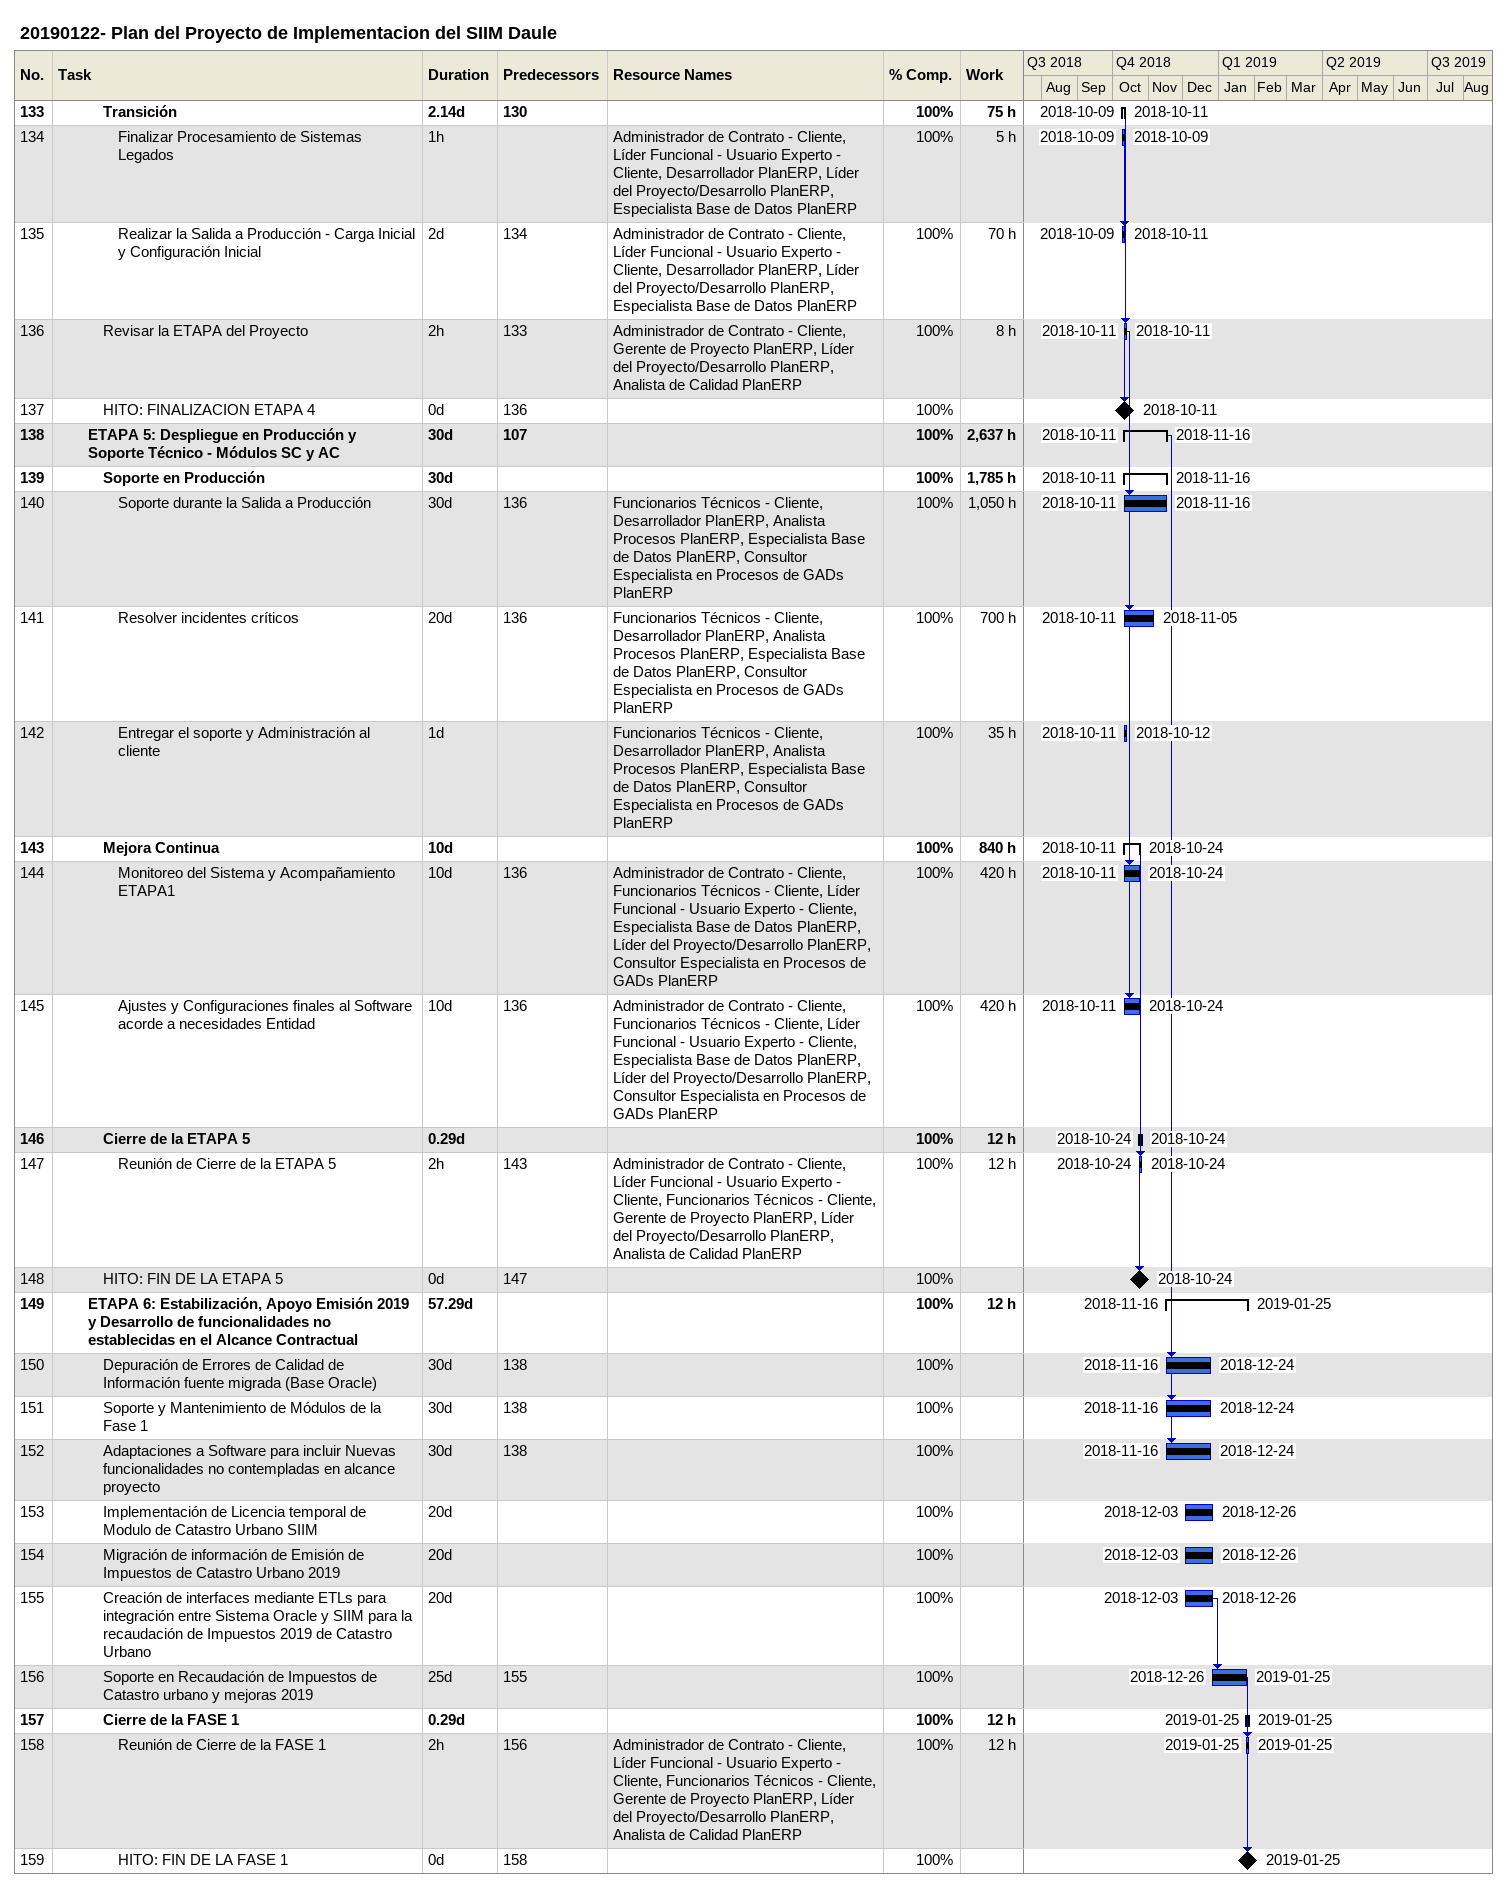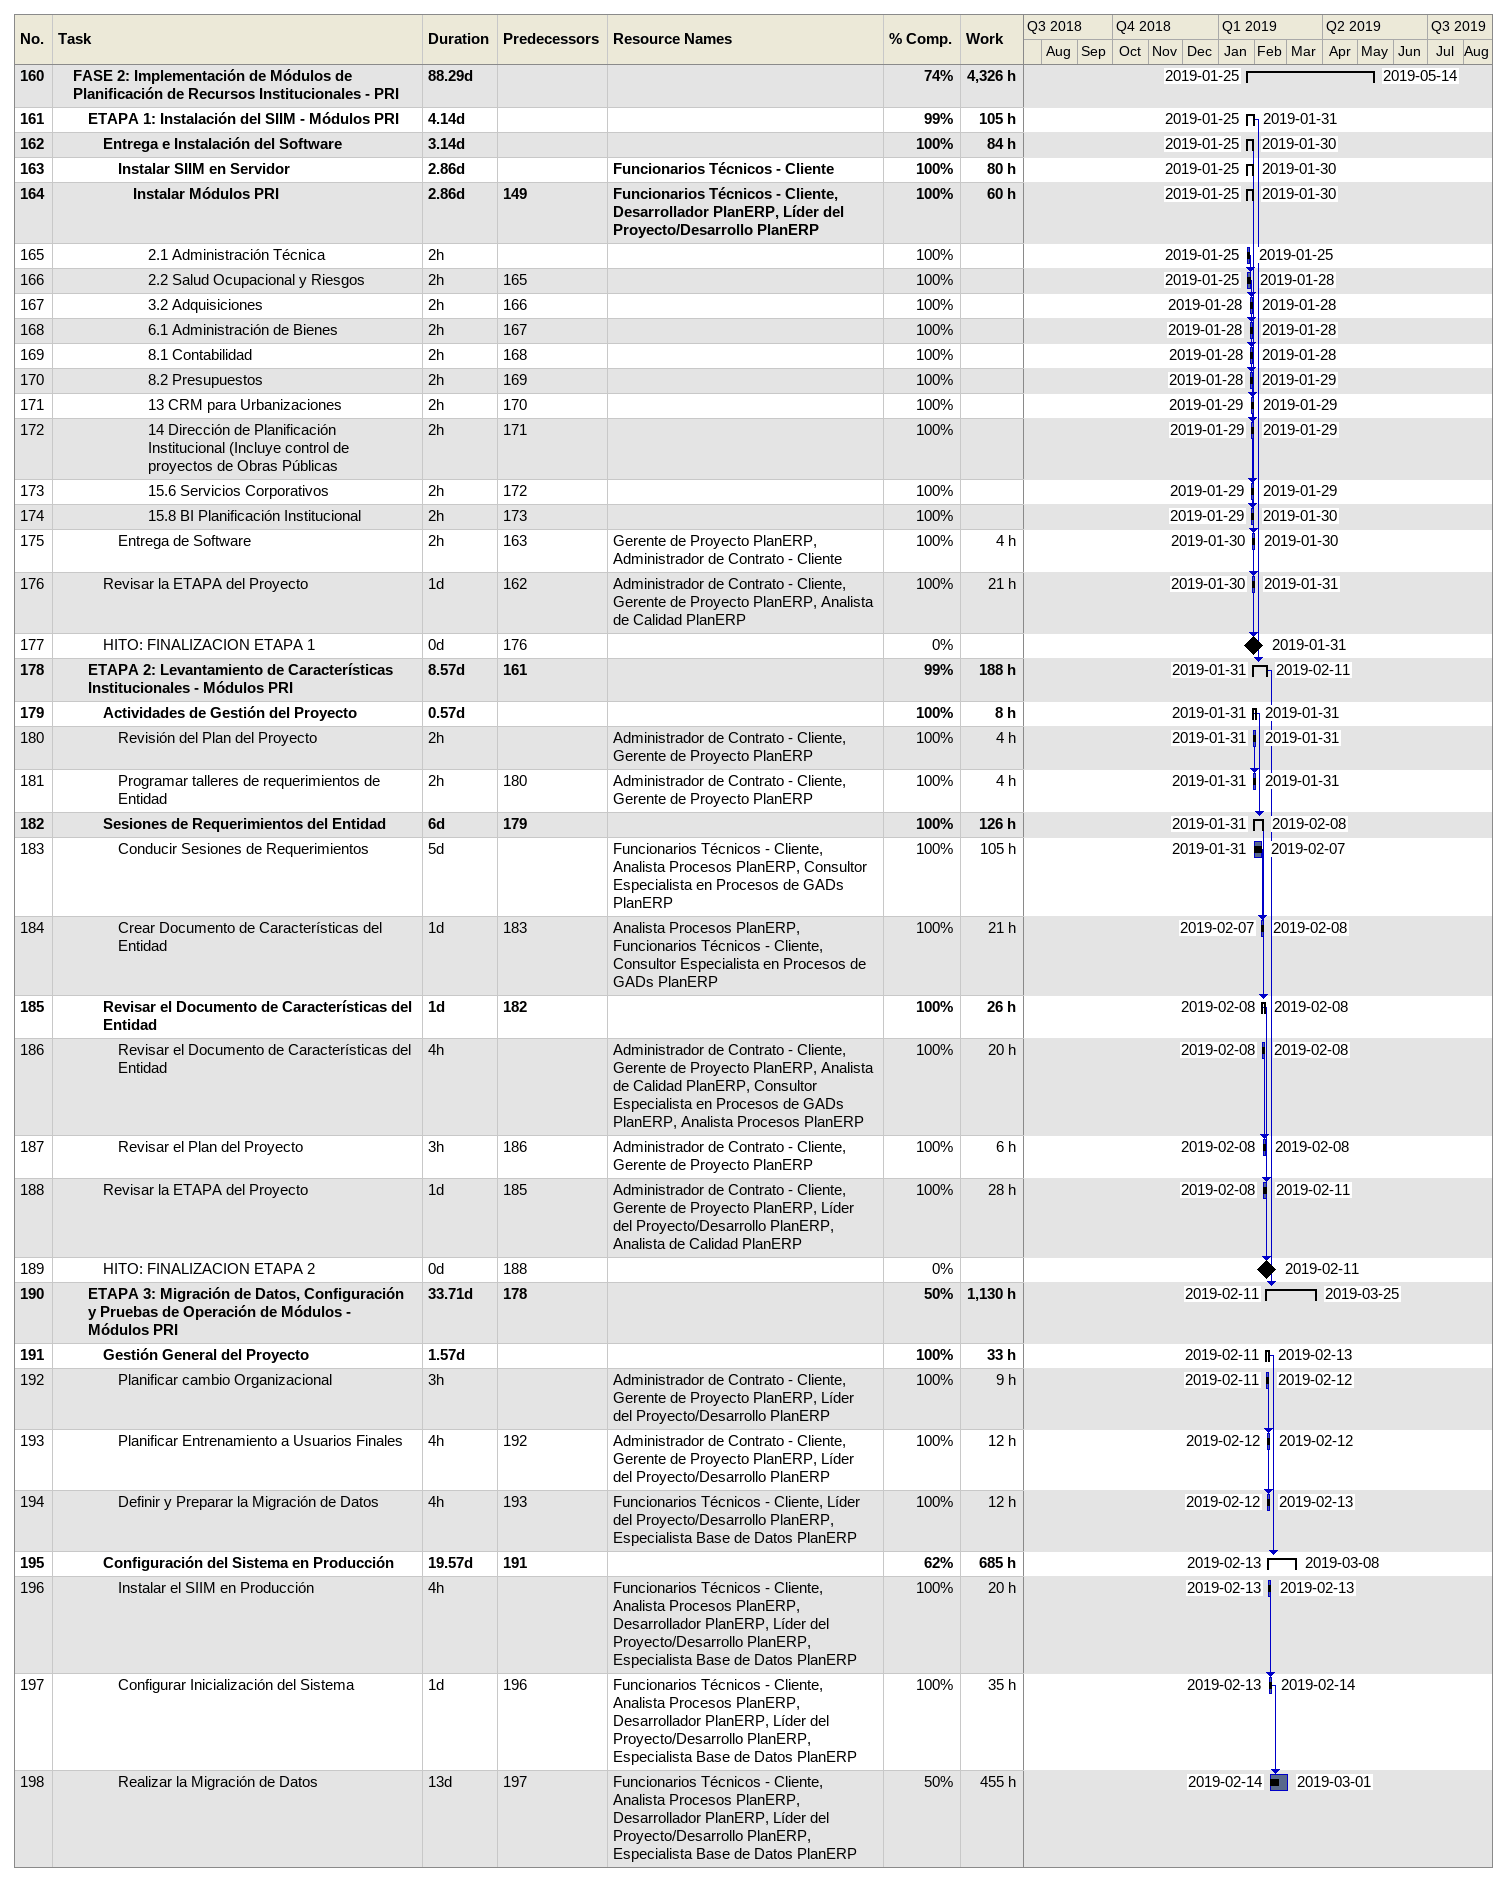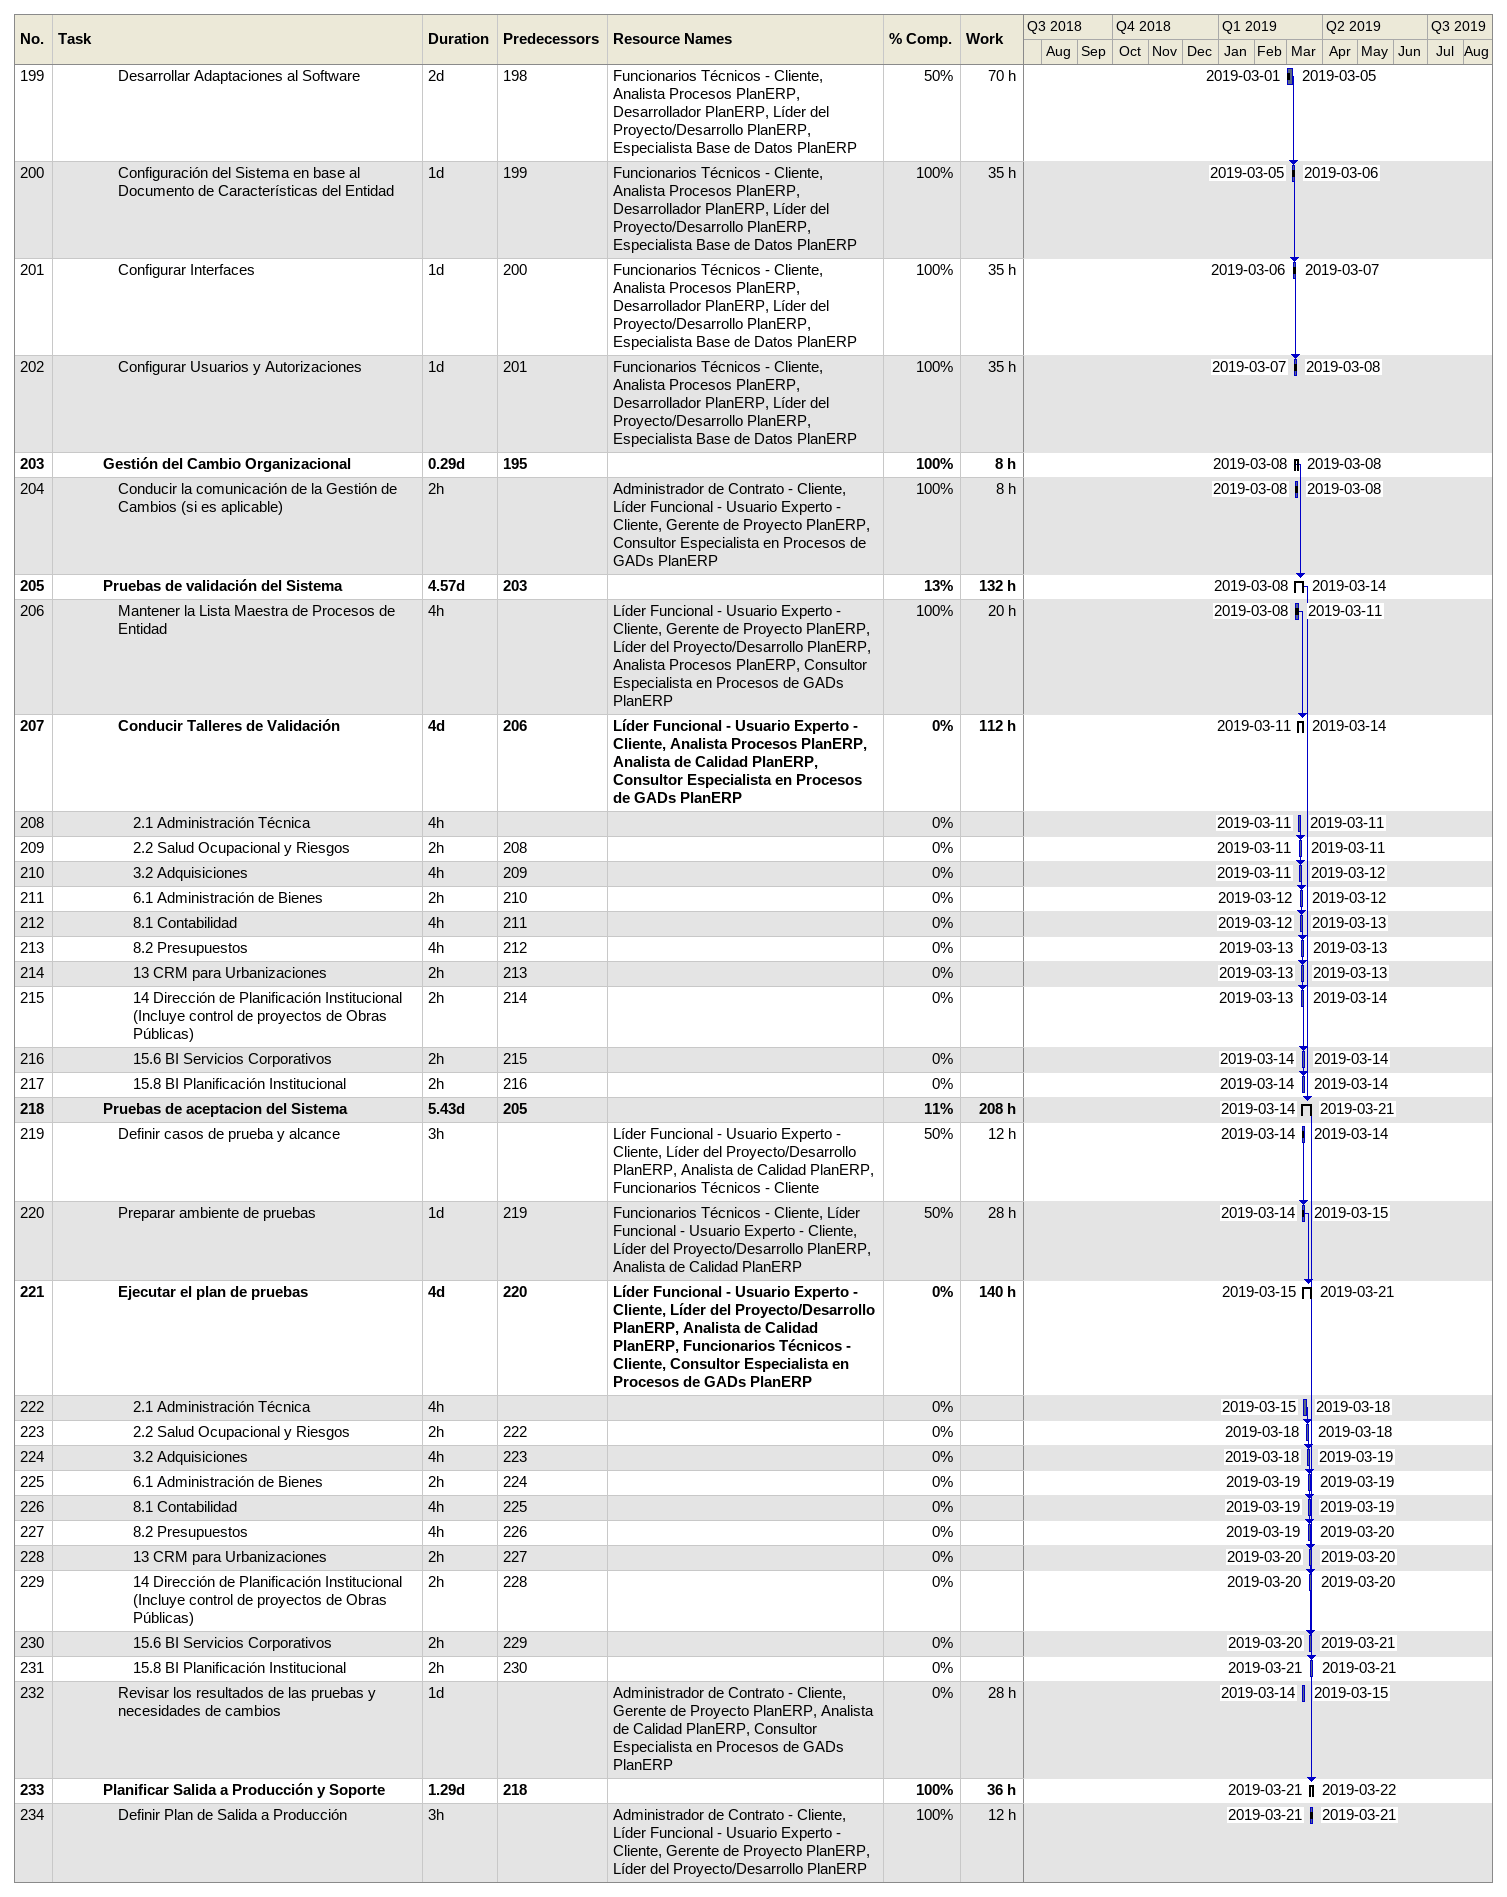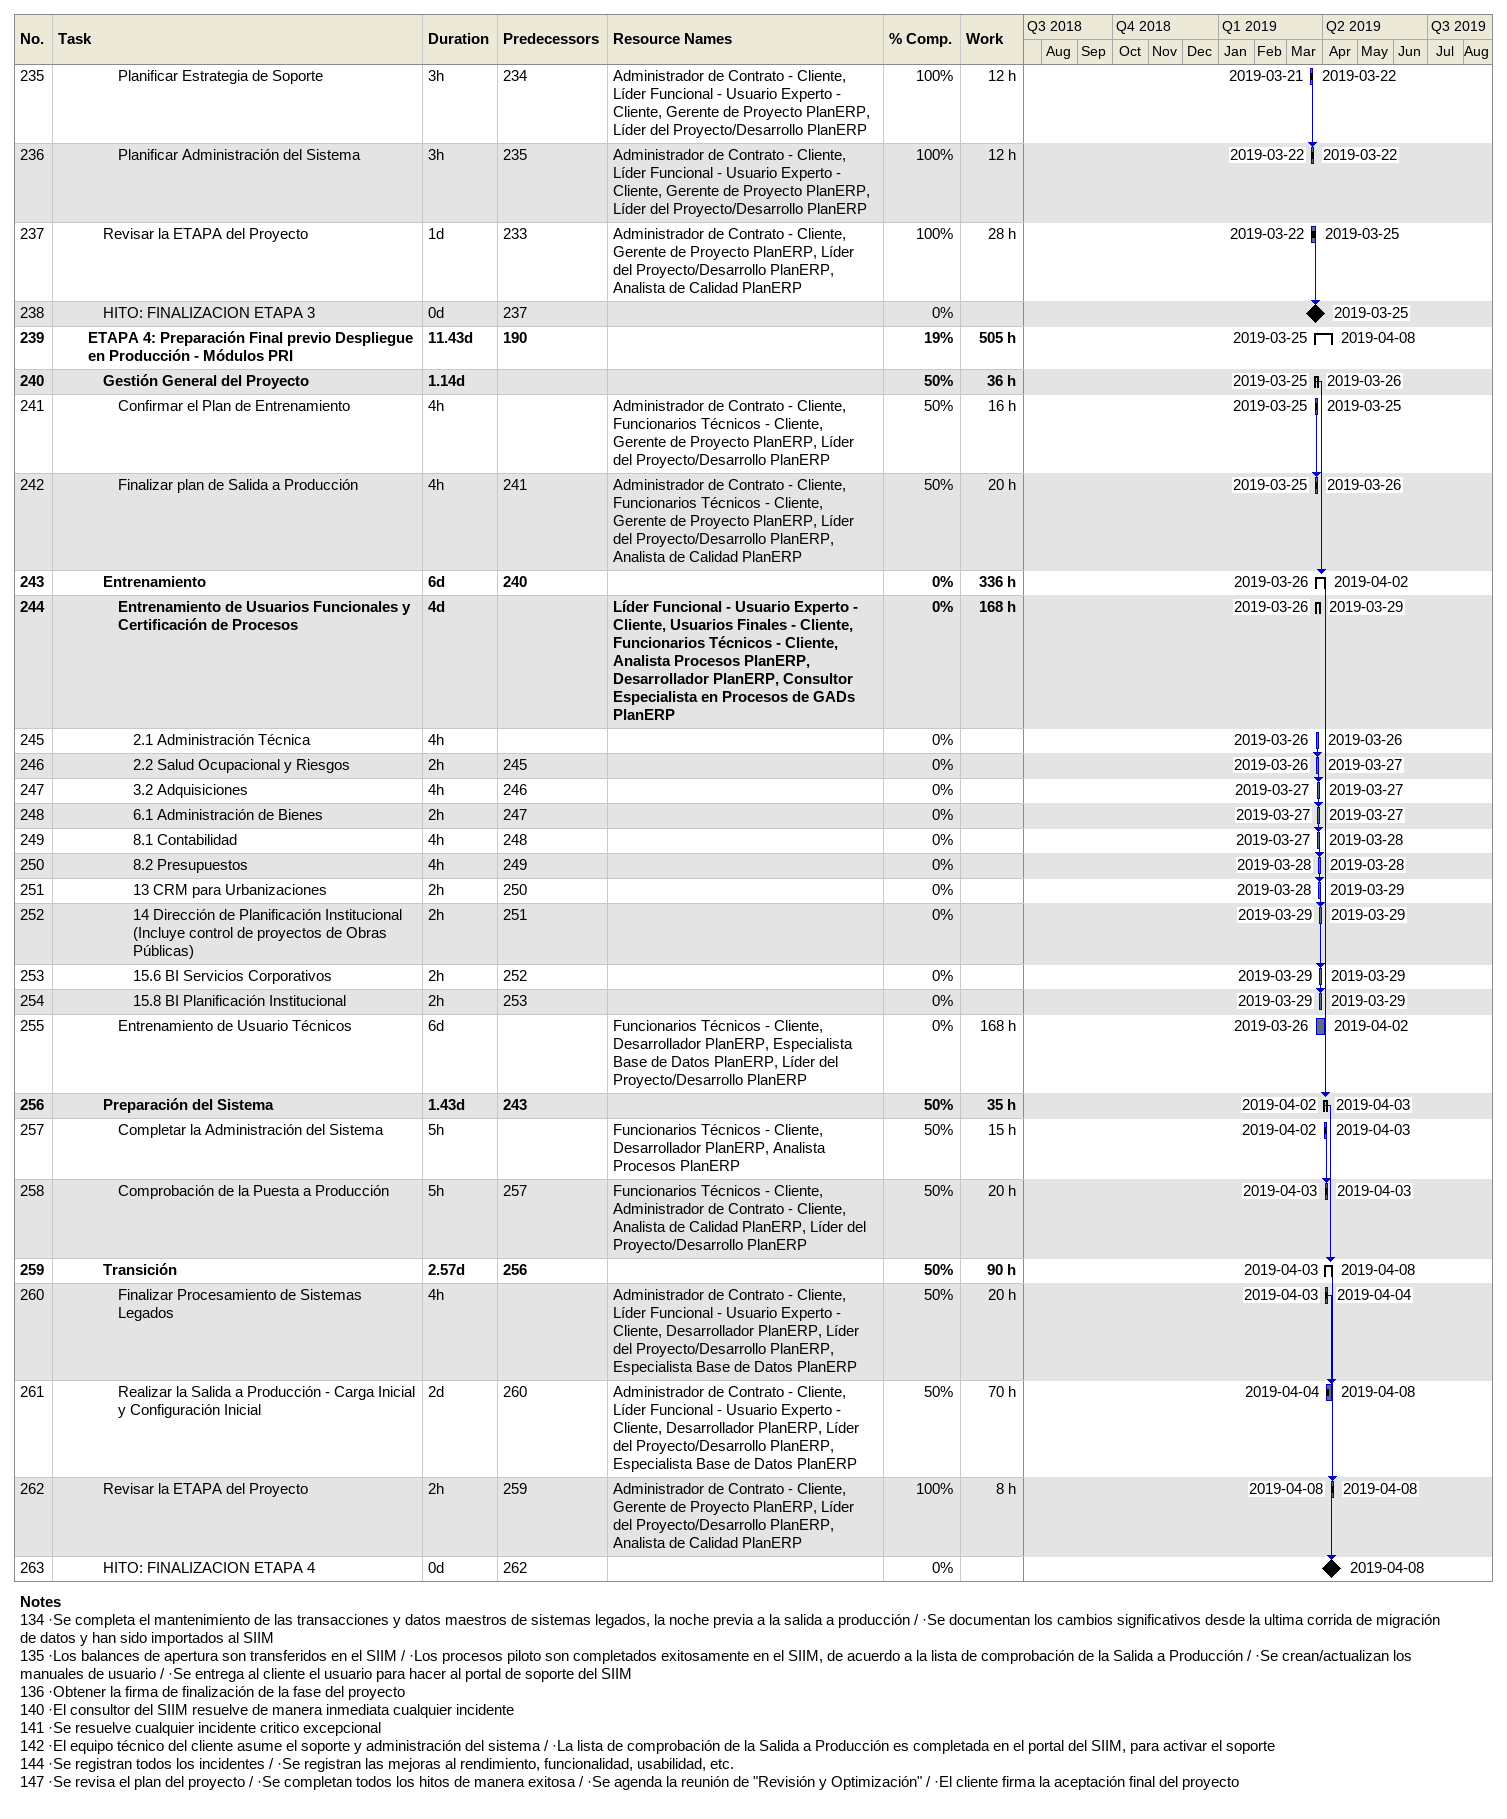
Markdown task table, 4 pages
20190122- Plan del Proyecto de Implementacion del SIIM Daule

| ID | Level | Task | Duration | Start | Finish | Predecessors | Resources | % complete | Work (h) |
|---|---|---|---|---|---|---|---|---|---|
| 133 | 4 | **Transición** | 2.14d | 2018-10-09 | 2018-10-11 | 130 |  | 100 | 75 |
| 134 | 5 | Finalizar Procesamiento de Sistemas Legados | 1h | 2018-10-09 | 2018-10-09 |  | Administrador de Contrato - Cliente, Líder Funcional - Usuario Experto - Cliente, Desarrollador PlanERP, Líder del Proyecto/Desarrollo PlanERP, Especialista Base de Datos PlanERP | 100 | 5 |
| 135 | 5 | Realizar la Salida a Producción - Carga Inicial y Configuración Inicial | 2d | 2018-10-09 | 2018-10-11 | 134 | Administrador de Contrato - Cliente, Líder Funcional - Usuario Experto - Cliente, Desarrollador PlanERP, Líder del Proyecto/Desarrollo PlanERP, Especialista Base de Datos PlanERP | 100 | 70 |
| 136 | 4 | Revisar la ETAPA del Proyecto | 2h | 2018-10-11 | 2018-10-11 | 133 | Administrador de Contrato - Cliente, Gerente de Proyecto PlanERP, Líder del Proyecto/Desarrollo PlanERP, Analista de Calidad PlanERP | 100 | 8 |
| 137 | 4 | HITO: FINALIZACION ETAPA 4 | 0d | 2018-10-11 | 2018-10-11 | 136 |  | 100 |  |
| 138 | 3 | **ETAPA 5: Despliegue en Producción y Soporte Técnico - Módulos SC y AC** | 30d | 2018-10-11 | 2018-11-16 | 107 |  | 100 | 2637 |
| 139 | 4 | **Soporte en Producción** | 30d | 2018-10-11 | 2018-11-16 |  |  | 100 | 1785 |
| 140 | 5 | Soporte durante la Salida a Producción | 30d | 2018-10-11 | 2018-11-16 | 136 | Funcionarios Técnicos - Cliente, Desarrollador PlanERP, Analista Procesos PlanERP, Especialista Base de Datos PlanERP, Consultor Especialista en Procesos de GADs PlanERP | 100 | 1050 |
| 141 | 5 | Resolver incidentes críticos | 20d | 2018-10-11 | 2018-11-05 | 136 | Funcionarios Técnicos - Cliente, Desarrollador PlanERP, Analista Procesos PlanERP, Especialista Base de Datos PlanERP, Consultor Especialista en Procesos de GADs PlanERP | 100 | 700 |
| 142 | 5 | Entregar el soporte y Administración al cliente | 1d | 2018-10-11 | 2018-10-12 |  | Funcionarios Técnicos - Cliente, Desarrollador PlanERP, Analista Procesos PlanERP, Especialista Base de Datos PlanERP, Consultor Especialista en Procesos de GADs PlanERP | 100 | 35 |
| 143 | 4 | **Mejora Continua** | 10d | 2018-10-11 | 2018-10-24 |  |  | 100 | 840 |
| 144 | 5 | Monitoreo del Sistema y Acompañamiento ETAPA1 | 10d | 2018-10-11 | 2018-10-24 | 136 | Administrador de Contrato - Cliente, Funcionarios Técnicos - Cliente, Líder Funcional - Usuario Experto - Cliente, Especialista Base de Datos PlanERP, Líder del Proyecto/Desarrollo PlanERP, Consultor Especialista en Procesos de GADs PlanERP | 100 | 420 |
| 145 | 5 | Ajustes y Configuraciones finales al Software acorde a necesidades Entidad | 10d | 2018-10-11 | 2018-10-24 | 136 | Administrador de Contrato - Cliente, Funcionarios Técnicos - Cliente, Líder Funcional - Usuario Experto - Cliente, Especialista Base de Datos PlanERP, Líder del Proyecto/Desarrollo PlanERP, Consultor Especialista en Procesos de GADs PlanERP | 100 | 420 |
| 146 | 4 | **Cierre de la ETAPA 5** | 0.29d | 2018-10-24 | 2018-10-24 |  |  | 100 | 12 |
| 147 | 5 | Reunión de Cierre de la ETAPA 5 | 2h | 2018-10-24 | 2018-10-24 | 143 | Administrador de Contrato - Cliente, Líder Funcional - Usuario Experto - Cliente, Funcionarios Técnicos - Cliente, Gerente de Proyecto PlanERP, Líder del Proyecto/Desarrollo PlanERP, Analista de Calidad PlanERP | 100 | 12 |
| 148 | 4 | HITO: FIN DE LA ETAPA 5 | 0d | 2018-10-24 | 2018-10-24 | 147 |  | 100 |  |
| 149 | 3 | **ETAPA 6: Estabilización, Apoyo Emisión 2019 y Desarrollo de funcionalidades no establecidas en el Alcance Contractual** | 57.29d | 2018-11-16 | 2019-01-25 |  |  | 100 | 12 |
| 150 | 4 | Depuración de Errores de Calidad de Información fuente migrada (Base Oracle) | 30d | 2018-11-16 | 2018-12-24 | 138 |  | 100 |  |
| 151 | 4 | Soporte y Mantenimiento de Módulos de la Fase 1 | 30d | 2018-11-16 | 2018-12-24 | 138 |  | 100 |  |
| 152 | 4 | Adaptaciones a Software para incluir Nuevas funcionalidades no contempladas en alcance proyecto | 30d | 2018-11-16 | 2018-12-24 | 138 |  | 100 |  |
| 153 | 4 | Implementación de Licencia temporal de Modulo de Catastro Urbano SIIM | 20d | 2018-12-03 | 2018-12-26 |  |  | 100 |  |
| 154 | 4 | Migración de información de Emisión de Impuestos de Catastro Urbano 2019 | 20d | 2018-12-03 | 2018-12-26 |  |  | 100 |  |
| 155 | 4 | Creación de interfaces mediante ETLs para integración entre Sistema Oracle y SIIM para la recaudación de Impuestos 2019 de Catastro Urbano | 20d | 2018-12-03 | 2018-12-26 |  |  | 100 |  |
| 156 | 4 | Soporte en Recaudación de Impuestos de Catastro urbano y mejoras 2019 | 25d | 2018-12-26 | 2019-01-25 | 155 |  | 100 |  |
| 157 | 4 | **Cierre de la FASE 1** | 0.29d | 2019-01-25 | 2019-01-25 |  |  | 100 | 12 |
| 158 | 5 | Reunión de Cierre de la FASE 1 | 2h | 2019-01-25 | 2019-01-25 | 156 | Administrador de Contrato - Cliente, Líder Funcional - Usuario Experto - Cliente, Funcionarios Técnicos - Cliente, Gerente de Proyecto PlanERP, Líder del Proyecto/Desarrollo PlanERP, Analista de Calidad PlanERP | 100 | 12 |
| 159 | 5 | HITO: FIN DE LA FASE 1 | 0d | 2019-01-25 | 2019-01-25 | 158 |  | 100 |  |
| 160 | 2 | **FASE 2: Implementación de Módulos de Planificación de Recursos Institucionales - PRI** | 88.29d | 2019-01-25 | 2019-05-14 |  |  | 74 | 4326 |
| 161 | 3 | **ETAPA 1: Instalación del SIIM - Módulos PRI** | 4.14d | 2019-01-25 | 2019-01-31 |  |  | 99 | 105 |
| 162 | 4 | **Entrega e Instalación del Software** | 3.14d | 2019-01-25 | 2019-01-30 |  |  | 100 | 84 |
| 163 | 5 | **Instalar SIIM en Servidor** | 2.86d | 2019-01-25 | 2019-01-30 |  | Funcionarios Técnicos - Cliente | 100 | 80 |
| 164 | 6 | **Instalar Módulos PRI** | 2.86d | 2019-01-25 | 2019-01-30 | 149 | Funcionarios Técnicos - Cliente, Desarrollador PlanERP, Líder del Proyecto/Desarrollo PlanERP | 100 | 60 |
| 165 | 7 | 2.1 Administración Técnica | 2h | 2019-01-25 | 2019-01-25 |  |  | 100 |  |
| 166 | 7 | 2.2 Salud Ocupacional y Riesgos | 2h | 2019-01-25 | 2019-01-28 | 165 |  | 100 |  |
| 167 | 7 | 3.2 Adquisiciones | 2h | 2019-01-28 | 2019-01-28 | 166 |  | 100 |  |
| 168 | 7 | 6.1 Administración de Bienes | 2h | 2019-01-28 | 2019-01-28 | 167 |  | 100 |  |
| 169 | 7 | 8.1 Contabilidad | 2h | 2019-01-28 | 2019-01-28 | 168 |  | 100 |  |
| 170 | 7 | 8.2 Presupuestos | 2h | 2019-01-28 | 2019-01-29 | 169 |  | 100 |  |
| 171 | 7 | 13 CRM para Urbanizaciones | 2h | 2019-01-29 | 2019-01-29 | 170 |  | 100 |  |
| 172 | 7 | 14 Dirección de Planificación Institucional (Incluye control de proyectos de Obras Públicas | 2h | 2019-01-29 | 2019-01-29 | 171 |  | 100 |  |
| 173 | 7 | 15.6 Servicios Corporativos | 2h | 2019-01-29 | 2019-01-29 | 172 |  | 100 |  |
| 174 | 7 | 15.8 BI Planificación Institucional | 2h | 2019-01-29 | 2019-01-30 | 173 |  | 100 |  |
| 175 | 5 | Entrega de Software | 2h | 2019-01-30 | 2019-01-30 | 163 | Gerente de Proyecto PlanERP, Administrador de Contrato - Cliente | 100 | 4 |
| 176 | 4 | Revisar la ETAPA del Proyecto | 1d | 2019-01-30 | 2019-01-31 | 162 | Administrador de Contrato - Cliente, Gerente de Proyecto PlanERP, Analista de Calidad PlanERP | 100 | 21 |
| 177 | 4 | HITO: FINALIZACION ETAPA 1 | 0d | 2019-01-31 | 2019-01-31 | 176 |  | 0 |  |
| 178 | 3 | **ETAPA 2: Levantamiento de Características Institucionales - Módulos PRI** | 8.57d | 2019-01-31 | 2019-02-11 | 161 |  | 99 | 188 |
| 179 | 4 | **Actividades de Gestión del Proyecto** | 0.57d | 2019-01-31 | 2019-01-31 |  |  | 100 | 8 |
| 180 | 5 | Revisión del Plan del Proyecto | 2h | 2019-01-31 | 2019-01-31 |  | Administrador de Contrato - Cliente, Gerente de Proyecto PlanERP | 100 | 4 |
| 181 | 5 | Programar talleres de requerimientos de Entidad | 2h | 2019-01-31 | 2019-01-31 | 180 | Administrador de Contrato - Cliente, Gerente de Proyecto PlanERP | 100 | 4 |
| 182 | 4 | **Sesiones de Requerimientos del Entidad** | 6d | 2019-01-31 | 2019-02-08 | 179 |  | 100 | 126 |
| 183 | 5 | Conducir Sesiones de Requerimientos | 5d | 2019-01-31 | 2019-02-07 |  | Funcionarios Técnicos - Cliente, Analista Procesos PlanERP, Consultor Especialista en Procesos de GADs PlanERP | 100 | 105 |
| 184 | 5 | Crear Documento de Características del Entidad | 1d | 2019-02-07 | 2019-02-08 | 183 | Analista Procesos PlanERP, Funcionarios Técnicos - Cliente, Consultor Especialista en Procesos de GADs PlanERP | 100 | 21 |
| 185 | 4 | **Revisar el Documento de Características del Entidad** | 1d | 2019-02-08 | 2019-02-08 | 182 |  | 100 | 26 |
| 186 | 5 | Revisar el Documento de Características del Entidad | 4h | 2019-02-08 | 2019-02-08 |  | Administrador de Contrato - Cliente, Gerente de Proyecto PlanERP, Analista de Calidad PlanERP, Consultor Especialista en Procesos de GADs PlanERP, Analista Procesos PlanERP | 100 | 20 |
| 187 | 5 | Revisar el Plan del Proyecto | 3h | 2019-02-08 | 2019-02-08 | 186 | Administrador de Contrato - Cliente, Gerente de Proyecto PlanERP | 100 | 6 |
| 188 | 4 | Revisar la ETAPA del Proyecto | 1d | 2019-02-08 | 2019-02-11 | 185 | Administrador de Contrato - Cliente, Gerente de Proyecto PlanERP, Líder del Proyecto/Desarrollo PlanERP, Analista de Calidad PlanERP | 100 | 28 |
| 189 | 4 | HITO: FINALIZACION ETAPA 2 | 0d | 2019-02-11 | 2019-02-11 | 188 |  | 0 |  |
| 190 | 3 | **ETAPA 3: Migración de Datos, Configuración y Pruebas de Operación de Módulos - Módulos PRI** | 33.71d | 2019-02-11 | 2019-03-25 | 178 |  | 50 | 1130 |
| 191 | 4 | **Gestión General del Proyecto** | 1.57d | 2019-02-11 | 2019-02-13 |  |  | 100 | 33 |
| 192 | 5 | Planificar cambio Organizacional | 3h | 2019-02-11 | 2019-02-12 |  | Administrador de Contrato - Cliente, Gerente de Proyecto PlanERP, Líder del Proyecto/Desarrollo PlanERP | 100 | 9 |
| 193 | 5 | Planificar Entrenamiento a Usuarios Finales | 4h | 2019-02-12 | 2019-02-12 | 192 | Administrador de Contrato - Cliente, Gerente de Proyecto PlanERP, Líder del Proyecto/Desarrollo PlanERP | 100 | 12 |
| 194 | 5 | Definir y Preparar la Migración de Datos | 4h | 2019-02-12 | 2019-02-13 | 193 | Funcionarios Técnicos - Cliente, Líder del Proyecto/Desarrollo PlanERP, Especialista Base de Datos PlanERP | 100 | 12 |
| 195 | 4 | **Configuración del Sistema en Producción** | 19.57d | 2019-02-13 | 2019-03-08 | 191 |  | 62 | 685 |
| 196 | 5 | Instalar el SIIM en Producción | 4h | 2019-02-13 | 2019-02-13 |  | Funcionarios Técnicos - Cliente, Analista Procesos PlanERP, Desarrollador PlanERP, Líder del Proyecto/Desarrollo PlanERP, Especialista Base de Datos PlanERP | 100 | 20 |
| 197 | 5 | Configurar Inicialización del Sistema | 1d | 2019-02-13 | 2019-02-14 | 196 | Funcionarios Técnicos - Cliente, Analista Procesos PlanERP, Desarrollador PlanERP, Líder del Proyecto/Desarrollo PlanERP, Especialista Base de Datos PlanERP | 100 | 35 |
| 198 | 5 | Realizar la Migración de Datos | 13d | 2019-02-14 | 2019-03-01 | 197 | Funcionarios Técnicos - Cliente, Analista Procesos PlanERP, Desarrollador PlanERP, Líder del Proyecto/Desarrollo PlanERP, Especialista Base de Datos PlanERP | 50 | 455 |
| 199 | 5 | Desarrollar Adaptaciones al Software | 2d | 2019-03-01 | 2019-03-05 | 198 | Funcionarios Técnicos - Cliente, Analista Procesos PlanERP, Desarrollador PlanERP, Líder del Proyecto/Desarrollo PlanERP, Especialista Base de Datos PlanERP | 50 | 70 |
| 200 | 5 | Configuración del Sistema en base al Documento de Características del Entidad | 1d | 2019-03-05 | 2019-03-06 | 199 | Funcionarios Técnicos - Cliente, Analista Procesos PlanERP, Desarrollador PlanERP, Líder del Proyecto/Desarrollo PlanERP, Especialista Base de Datos PlanERP | 100 | 35 |
| 201 | 5 | Configurar Interfaces | 1d | 2019-03-06 | 2019-03-07 | 200 | Funcionarios Técnicos - Cliente, Analista Procesos PlanERP, Desarrollador PlanERP, Líder del Proyecto/Desarrollo PlanERP, Especialista Base de Datos PlanERP | 100 | 35 |
| 202 | 5 | Configurar Usuarios y Autorizaciones | 1d | 2019-03-07 | 2019-03-08 | 201 | Funcionarios Técnicos - Cliente, Analista Procesos PlanERP, Desarrollador PlanERP, Líder del Proyecto/Desarrollo PlanERP, Especialista Base de Datos PlanERP | 100 | 35 |
| 203 | 4 | **Gestión del Cambio Organizacional** | 0.29d | 2019-03-08 | 2019-03-08 | 195 |  | 100 | 8 |
| 204 | 5 | Conducir la comunicación de la Gestión de Cambios (si es aplicable) | 2h | 2019-03-08 | 2019-03-08 |  | Administrador de Contrato - Cliente, Líder Funcional - Usuario Experto - Cliente, Gerente de Proyecto PlanERP, Consultor Especialista en Procesos de GADs PlanERP | 100 | 8 |
| 205 | 4 | **Pruebas de validación del Sistema** | 4.57d | 2019-03-08 | 2019-03-14 | 203 |  | 13 | 132 |
| 206 | 5 | Mantener la Lista Maestra de Procesos de Entidad | 4h | 2019-03-08 | 2019-03-11 |  | Líder Funcional - Usuario Experto - Cliente, Gerente de Proyecto PlanERP, Líder del Proyecto/Desarrollo PlanERP, Analista Procesos PlanERP, Consultor Especialista en Procesos de GADs PlanERP | 100 | 20 |
| 207 | 5 | **Conducir Talleres de Validación** | 4d | 2019-03-11 | 2019-03-14 | 206 | Líder Funcional - Usuario Experto - Cliente, Analista Procesos PlanERP, Analista de Calidad PlanERP, Consultor Especialista en Procesos de GADs PlanERP | 0 | 112 |
| 208 | 6 | 2.1 Administración Técnica | 4h | 2019-03-11 | 2019-03-11 |  |  | 0 |  |
| 209 | 6 | 2.2 Salud Ocupacional y Riesgos | 2h | 2019-03-11 | 2019-03-11 | 208 |  | 0 |  |
| 210 | 6 | 3.2 Adquisiciones | 4h | 2019-03-11 | 2019-03-12 | 209 |  | 0 |  |
| 211 | 6 | 6.1 Administración de Bienes | 2h | 2019-03-12 | 2019-03-12 | 210 |  | 0 |  |
| 212 | 6 | 8.1 Contabilidad | 4h | 2019-03-12 | 2019-03-13 | 211 |  | 0 |  |
| 213 | 6 | 8.2 Presupuestos | 4h | 2019-03-13 | 2019-03-13 | 212 |  | 0 |  |
| 214 | 6 | 13 CRM para Urbanizaciones | 2h | 2019-03-13 | 2019-03-13 | 213 |  | 0 |  |
| 215 | 6 | 14 Dirección de Planificación Institucional (Incluye control de proyectos de Obras Públicas) | 2h | 2019-03-13 | 2019-03-14 | 214 |  | 0 |  |
| 216 | 6 | 15.6 BI Servicios Corporativos | 2h | 2019-03-14 | 2019-03-14 | 215 |  | 0 |  |
| 217 | 6 | 15.8 BI Planificación Institucional | 2h | 2019-03-14 | 2019-03-14 | 216 |  | 0 |  |
| 218 | 4 | **Pruebas de aceptacion del Sistema** | 5.43d | 2019-03-14 | 2019-03-21 | 205 |  | 11 | 208 |
| 219 | 5 | Definir casos de prueba y alcance | 3h | 2019-03-14 | 2019-03-14 |  | Líder Funcional - Usuario Experto - Cliente, Líder del Proyecto/Desarrollo PlanERP, Analista de Calidad PlanERP, Funcionarios Técnicos - Cliente | 50 | 12 |
| 220 | 5 | Preparar ambiente de pruebas | 1d | 2019-03-14 | 2019-03-15 | 219 | Funcionarios Técnicos - Cliente, Líder Funcional - Usuario Experto - Cliente, Líder del Proyecto/Desarrollo PlanERP, Analista de Calidad PlanERP | 50 | 28 |
| 221 | 5 | **Ejecutar el plan de pruebas** | 4d | 2019-03-15 | 2019-03-21 | 220 | Líder Funcional - Usuario Experto - Cliente, Líder del Proyecto/Desarrollo PlanERP, Analista de Calidad PlanERP, Funcionarios Técnicos - Cliente, Consultor Especialista en Procesos de GADs PlanERP | 0 | 140 |
| 222 | 6 | 2.1 Administración Técnica | 4h | 2019-03-15 | 2019-03-18 |  |  | 0 |  |
| 223 | 6 | 2.2 Salud Ocupacional y Riesgos | 2h | 2019-03-18 | 2019-03-18 | 222 |  | 0 |  |
| 224 | 6 | 3.2 Adquisiciones | 4h | 2019-03-18 | 2019-03-19 | 223 |  | 0 |  |
| 225 | 6 | 6.1 Administración de Bienes | 2h | 2019-03-19 | 2019-03-19 | 224 |  | 0 |  |
| 226 | 6 | 8.1 Contabilidad | 4h | 2019-03-19 | 2019-03-19 | 225 |  | 0 |  |
| 227 | 6 | 8.2 Presupuestos | 4h | 2019-03-19 | 2019-03-20 | 226 |  | 0 |  |
| 228 | 6 | 13 CRM para Urbanizaciones | 2h | 2019-03-20 | 2019-03-20 | 227 |  | 0 |  |
| 229 | 6 | 14 Dirección de Planificación Institucional (Incluye control de proyectos de Obras Públicas) | 2h | 2019-03-20 | 2019-03-20 | 228 |  | 0 |  |
| 230 | 6 | 15.6 BI Servicios Corporativos | 2h | 2019-03-20 | 2019-03-21 | 229 |  | 0 |  |
| 231 | 6 | 15.8 BI Planificación Institucional | 2h | 2019-03-21 | 2019-03-21 | 230 |  | 0 |  |
| 232 | 5 | Revisar los resultados de las pruebas y necesidades de cambios | 1d | 2019-03-14 | 2019-03-15 |  | Administrador de Contrato - Cliente, Gerente de Proyecto PlanERP, Analista de Calidad PlanERP, Consultor Especialista en Procesos de GADs PlanERP | 0 | 28 |
| 233 | 4 | **Planificar Salida a Producción y Soporte** | 1.29d | 2019-03-21 | 2019-03-22 | 218 |  | 100 | 36 |
| 234 | 5 | Definir Plan de Salida a Producción | 3h | 2019-03-21 | 2019-03-21 |  | Administrador de Contrato - Cliente, Líder Funcional - Usuario Experto - Cliente, Gerente de Proyecto PlanERP, Líder del Proyecto/Desarrollo PlanERP | 100 | 12 |
| 235 | 5 | Planificar Estrategia de Soporte | 3h | 2019-03-21 | 2019-03-22 | 234 | Administrador de Contrato - Cliente, Líder Funcional - Usuario Experto - Cliente, Gerente de Proyecto PlanERP, Líder del Proyecto/Desarrollo PlanERP | 100 | 12 |
| 236 | 5 | Planificar Administración del Sistema | 3h | 2019-03-22 | 2019-03-22 | 235 | Administrador de Contrato - Cliente, Líder Funcional - Usuario Experto - Cliente, Gerente de Proyecto PlanERP, Líder del Proyecto/Desarrollo PlanERP | 100 | 12 |
| 237 | 4 | Revisar la ETAPA del Proyecto | 1d | 2019-03-22 | 2019-03-25 | 233 | Administrador de Contrato - Cliente, Gerente de Proyecto PlanERP, Líder del Proyecto/Desarrollo PlanERP, Analista de Calidad PlanERP | 100 | 28 |
| 238 | 4 | HITO: FINALIZACION ETAPA 3 | 0d | 2019-03-25 | 2019-03-25 | 237 |  | 0 |  |
| 239 | 3 | **ETAPA 4: Preparación Final previo Despliegue en Producción - Módulos PRI** | 11.43d | 2019-03-25 | 2019-04-08 | 190 |  | 19 | 505 |
| 240 | 4 | **Gestión General del Proyecto** | 1.14d | 2019-03-25 | 2019-03-26 |  |  | 50 | 36 |
| 241 | 5 | Confirmar el Plan de Entrenamiento | 4h | 2019-03-25 | 2019-03-25 |  | Administrador de Contrato - Cliente, Funcionarios Técnicos - Cliente, Gerente de Proyecto PlanERP, Líder del Proyecto/Desarrollo PlanERP | 50 | 16 |
| 242 | 5 | Finalizar plan de Salida a Producción | 4h | 2019-03-25 | 2019-03-26 | 241 | Administrador de Contrato - Cliente, Funcionarios Técnicos - Cliente, Gerente de Proyecto PlanERP, Líder del Proyecto/Desarrollo PlanERP, Analista de Calidad PlanERP | 50 | 20 |
| 243 | 4 | **Entrenamiento** | 6d | 2019-03-26 | 2019-04-02 | 240 |  | 0 | 336 |
| 244 | 5 | **Entrenamiento de Usuarios Funcionales y Certificación de Procesos** | 4d | 2019-03-26 | 2019-03-29 |  | Líder Funcional - Usuario Experto - Cliente, Usuarios Finales - Cliente, Funcionarios Técnicos - Cliente, Analista Procesos PlanERP, Desarrollador PlanERP, Consultor Especialista en Procesos de GADs PlanERP | 0 | 168 |
| 245 | 6 | 2.1 Administración Técnica | 4h | 2019-03-26 | 2019-03-26 |  |  | 0 |  |
| 246 | 6 | 2.2 Salud Ocupacional y Riesgos | 2h | 2019-03-26 | 2019-03-27 | 245 |  | 0 |  |
| 247 | 6 | 3.2 Adquisiciones | 4h | 2019-03-27 | 2019-03-27 | 246 |  | 0 |  |
| 248 | 6 | 6.1 Administración de Bienes | 2h | 2019-03-27 | 2019-03-27 | 247 |  | 0 |  |
| 249 | 6 | 8.1 Contabilidad | 4h | 2019-03-27 | 2019-03-28 | 248 |  | 0 |  |
| 250 | 6 | 8.2 Presupuestos | 4h | 2019-03-28 | 2019-03-28 | 249 |  | 0 |  |
| 251 | 6 | 13 CRM para Urbanizaciones | 2h | 2019-03-28 | 2019-03-29 | 250 |  | 0 |  |
| 252 | 6 | 14 Dirección de Planificación Institucional (Incluye control de proyectos de Obras Públicas) | 2h | 2019-03-29 | 2019-03-29 | 251 |  | 0 |  |
| 253 | 6 | 15.6 BI Servicios Corporativos | 2h | 2019-03-29 | 2019-03-29 | 252 |  | 0 |  |
| 254 | 6 | 15.8 BI Planificación Institucional | 2h | 2019-03-29 | 2019-03-29 | 253 |  | 0 |  |
| 255 | 5 | Entrenamiento de Usuario Técnicos | 6d | 2019-03-26 | 2019-04-02 |  | Funcionarios Técnicos - Cliente, Desarrollador PlanERP, Especialista Base de Datos PlanERP, Líder del Proyecto/Desarrollo PlanERP | 0 | 168 |
| 256 | 4 | **Preparación del Sistema** | 1.43d | 2019-04-02 | 2019-04-03 | 243 |  | 50 | 35 |
| 257 | 5 | Completar la Administración del Sistema | 5h | 2019-04-02 | 2019-04-03 |  | Funcionarios Técnicos - Cliente, Desarrollador PlanERP, Analista Procesos PlanERP | 50 | 15 |
| 258 | 5 | Comprobación de la Puesta a Producción | 5h | 2019-04-03 | 2019-04-03 | 257 | Funcionarios Técnicos - Cliente, Administrador de Contrato - Cliente, Analista de Calidad PlanERP, Líder del Proyecto/Desarrollo PlanERP | 50 | 20 |
| 259 | 4 | **Transición** | 2.57d | 2019-04-03 | 2019-04-08 | 256 |  | 50 | 90 |
| 260 | 5 | Finalizar Procesamiento de Sistemas Legados | 4h | 2019-04-03 | 2019-04-04 |  | Administrador de Contrato - Cliente, Líder Funcional - Usuario Experto - Cliente, Desarrollador PlanERP, Líder del Proyecto/Desarrollo PlanERP, Especialista Base de Datos PlanERP | 50 | 20 |
| 261 | 5 | Realizar la Salida a Producción - Carga Inicial y Configuración Inicial | 2d | 2019-04-04 | 2019-04-08 | 260 | Administrador de Contrato - Cliente, Líder Funcional - Usuario Experto - Cliente, Desarrollador PlanERP, Líder del Proyecto/Desarrollo PlanERP, Especialista Base de Datos PlanERP | 50 | 70 |
| 262 | 4 | Revisar la ETAPA del Proyecto | 2h | 2019-04-08 | 2019-04-08 | 259 | Administrador de Contrato - Cliente, Gerente de Proyecto PlanERP, Líder del Proyecto/Desarrollo PlanERP, Analista de Calidad PlanERP | 100 | 8 |
| 263 | 4 | HITO: FINALIZACION ETAPA 4 | 0d | 2019-04-08 | 2019-04-08 | 262 |  | 0 |  |

Notes
- 134: ·Se completa el mantenimiento de las transacciones y datos maestros de sistemas legados, la noche previa a la salida a producción / ·Se documentan los cambios significativos desde la ultima corrida de migración de datos y han sido importados al SIIM
- 135: ·Los balances de apertura son transferidos en el SIIM / ·Los procesos piloto son completados exitosamente en el SIIM, de acuerdo a la lista de comprobación de la Salida a Producción / ·Se crean/actualizan los manuales de usuario / ·Se entrega al cliente el usuario para hacer al portal de soporte del SIIM
- 136: ·Obtener la firma de finalización de la fase del proyecto
- 140: ·El consultor del SIIM resuelve de manera inmediata cualquier incidente
- 141: ·Se resuelve cualquier incidente critico excepcional
- 142: ·El equipo técnico del cliente asume el soporte y administración del sistema / ·La lista de comprobación de la Salida a Producción es completada en el portal del SIIM, para activar el soporte
- 144: ·Se registran todos los incidentes / ·Se registran las mejoras al rendimiento, funcionalidad, usabilidad, etc.
- 147: ·Se revisa el plan del proyecto / ·Se completan todos los hitos de manera exitosa / ·Se agenda la reunión de "Revisión y Optimización" / ·El cliente firma la aceptación final del proyecto
